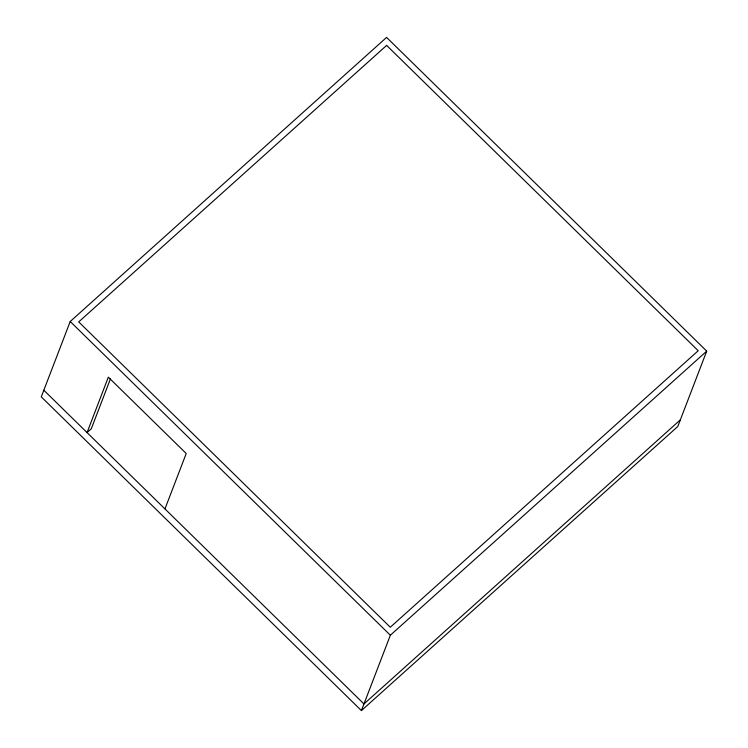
<?xml version="1.0" encoding="UTF-8"?>
<svg xmlns="http://www.w3.org/2000/svg" width="748" height="748" viewBox="0 0 748 748"><rect width="100%" height="100%" fill="white"/><g stroke="black" fill="none" stroke-linecap="round" stroke-linejoin="round"><path stroke-width="1.12" d="M70.209 321.5L41.28 396.87L361.415 710.6L677.791 426.5L706.72 351.13L386.585 37.4L70.209 321.5L390.353 635.23L361.415 710.6M110.48 378.797L91.284 428.791L87.058 432.587L108.329 377.16L186.224 453.503L164.953 508.921M390.353 635.23L706.72 351.13M680.343 419.843L363.967 703.952L43.833 390.222M386.632 45.394L78.718 321.902L390.297 627.235L698.211 350.728L386.632 45.394"/></g></svg>
